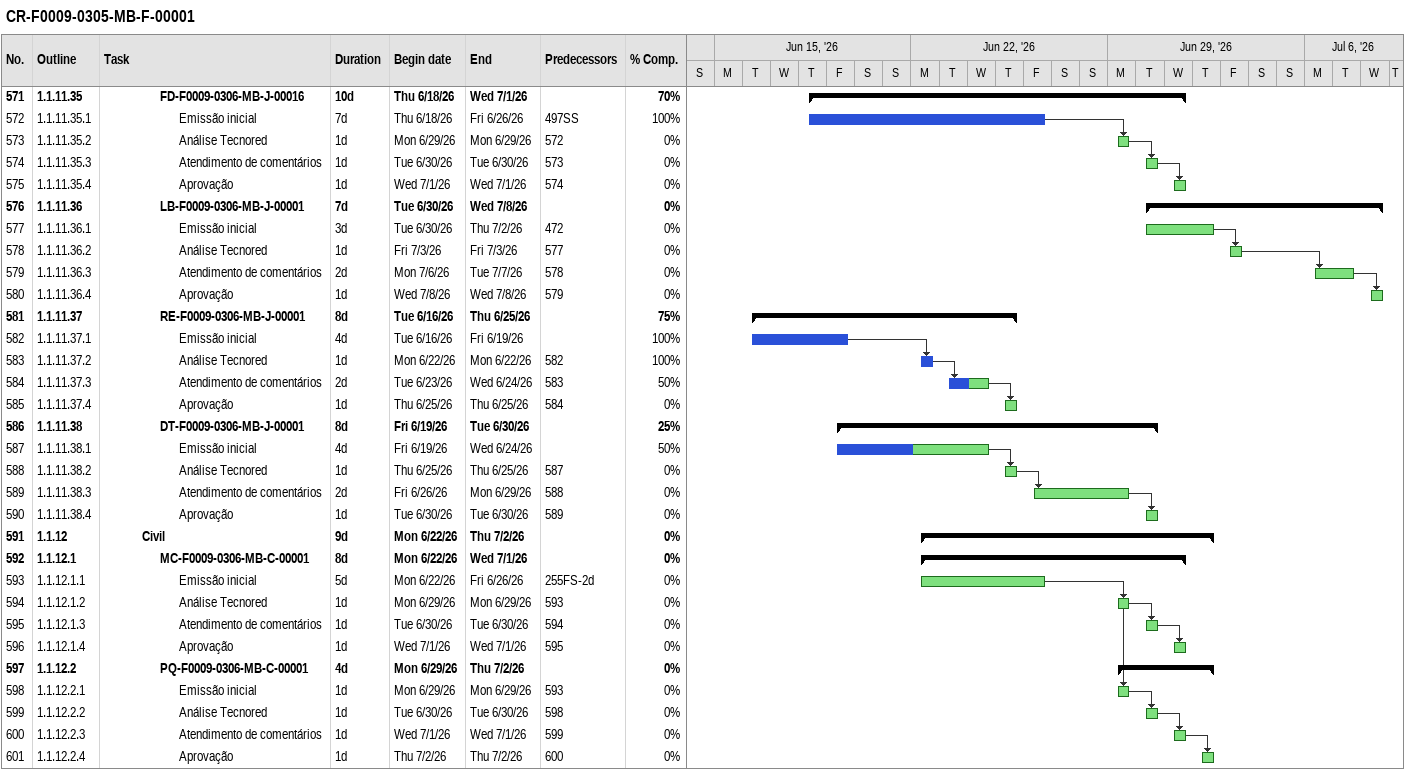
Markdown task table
CR-F0009-0305-MB-F-00001

| ID | WBS | Task | Duration | Start | Finish | Predecessors | % complete |
|---|---|---|---|---|---|---|---|
| 571 | 1.1.11.35 | **FD-F0009-0306-MB-J-00016** | 10d | 2026-06-18 | 2026-07-01 |  | 70 |
| 572 | 1.1.11.35.1 | Emissão inicial | 7d | 2026-06-18 | 2026-06-26 | 497SS | 100 |
| 573 | 1.1.11.35.2 | Análise Tecnored | 1d | 2026-06-29 | 2026-06-29 | 572 | 0 |
| 574 | 1.1.11.35.3 | Atendimento de comentários | 1d | 2026-06-30 | 2026-06-30 | 573 | 0 |
| 575 | 1.1.11.35.4 | Aprovação | 1d | 2026-07-01 | 2026-07-01 | 574 | 0 |
| 576 | 1.1.11.36 | **LB-F0009-0306-MB-J-00001** | 7d | 2026-06-30 | 2026-07-08 |  | 0 |
| 577 | 1.1.11.36.1 | Emissão inicial | 3d | 2026-06-30 | 2026-07-02 | 472 | 0 |
| 578 | 1.1.11.36.2 | Análise Tecnored | 1d | 2026-07-03 | 2026-07-03 | 577 | 0 |
| 579 | 1.1.11.36.3 | Atendimento de comentários | 2d | 2026-07-06 | 2026-07-07 | 578 | 0 |
| 580 | 1.1.11.36.4 | Aprovação | 1d | 2026-07-08 | 2026-07-08 | 579 | 0 |
| 581 | 1.1.11.37 | **RE-F0009-0306-MB-J-00001** | 8d | 2026-06-16 | 2026-06-25 |  | 75 |
| 582 | 1.1.11.37.1 | Emissão inicial | 4d | 2026-06-16 | 2026-06-19 |  | 100 |
| 583 | 1.1.11.37.2 | Análise Tecnored | 1d | 2026-06-22 | 2026-06-22 | 582 | 100 |
| 584 | 1.1.11.37.3 | Atendimento de comentários | 2d | 2026-06-23 | 2026-06-24 | 583 | 50 |
| 585 | 1.1.11.37.4 | Aprovação | 1d | 2026-06-25 | 2026-06-25 | 584 | 0 |
| 586 | 1.1.11.38 | **DT-F0009-0306-MB-J-00001** | 8d | 2026-06-19 | 2026-06-30 |  | 25 |
| 587 | 1.1.11.38.1 | Emissão inicial | 4d | 2026-06-19 | 2026-06-24 |  | 50 |
| 588 | 1.1.11.38.2 | Análise Tecnored | 1d | 2026-06-25 | 2026-06-25 | 587 | 0 |
| 589 | 1.1.11.38.3 | Atendimento de comentários | 2d | 2026-06-26 | 2026-06-29 | 588 | 0 |
| 590 | 1.1.11.38.4 | Aprovação | 1d | 2026-06-30 | 2026-06-30 | 589 | 0 |
| 591 | 1.1.12 | **Civil** | 9d | 2026-06-22 | 2026-07-02 |  | 0 |
| 592 | 1.1.12.1 | **MC-F0009-0306-MB-C-00001** | 8d | 2026-06-22 | 2026-07-01 |  | 0 |
| 593 | 1.1.12.1.1 | Emissão inicial | 5d | 2026-06-22 | 2026-06-26 | 255FS-2d | 0 |
| 594 | 1.1.12.1.2 | Análise Tecnored | 1d | 2026-06-29 | 2026-06-29 | 593 | 0 |
| 595 | 1.1.12.1.3 | Atendimento de comentários | 1d | 2026-06-30 | 2026-06-30 | 594 | 0 |
| 596 | 1.1.12.1.4 | Aprovação | 1d | 2026-07-01 | 2026-07-01 | 595 | 0 |
| 597 | 1.1.12.2 | **PQ-F0009-0306-MB-C-00001** | 4d | 2026-06-29 | 2026-07-02 |  | 0 |
| 598 | 1.1.12.2.1 | Emissão inicial | 1d | 2026-06-29 | 2026-06-29 | 593 | 0 |
| 599 | 1.1.12.2.2 | Análise Tecnored | 1d | 2026-06-30 | 2026-06-30 | 598 | 0 |
| 600 | 1.1.12.2.3 | Atendimento de comentários | 1d | 2026-07-01 | 2026-07-01 | 599 | 0 |
| 601 | 1.1.12.2.4 | Aprovação | 1d | 2026-07-02 | 2026-07-02 | 600 | 0 |
